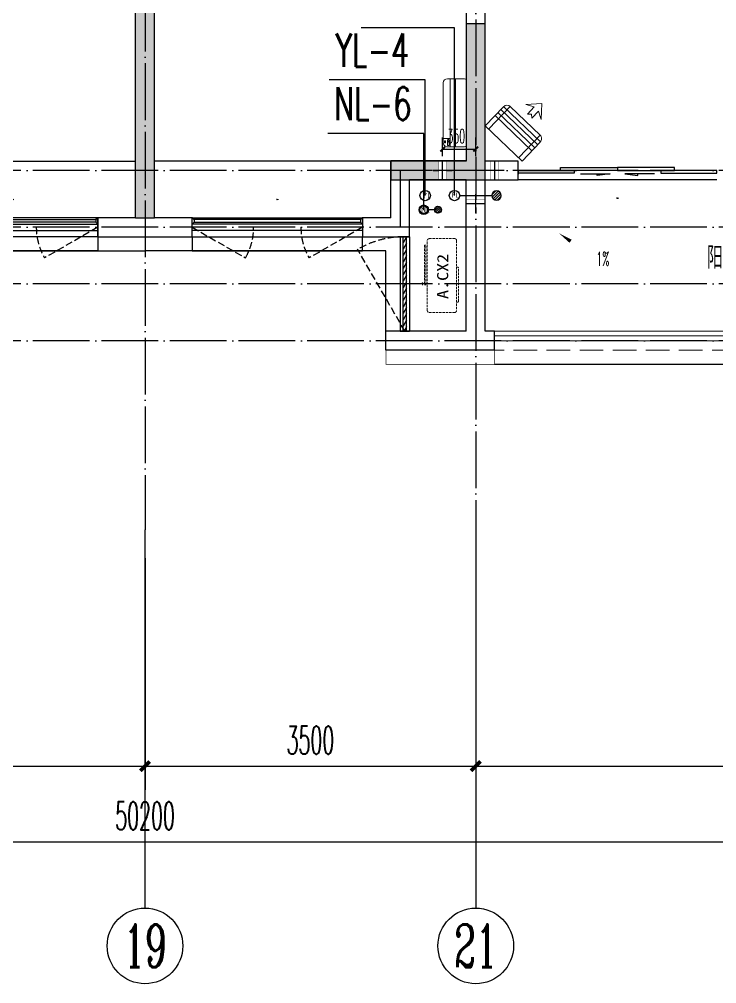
# Model space of a CAD drawing. Extents: x 27938 to 1507990, y 110129 to 923079.
# Drawn here: x 851586 to 858967, y 357024 to 367223 of the extents above; entities that cross this region are included whole.
import ezdxf
from ezdxf.enums import TextEntityAlignment as Align

# ---------------------------------------------------------------- set-up
doc = ezdxf.new("R2010")
doc.units = 0
doc.header["$LTSCALE"] = 1000
doc.header["$MEASUREMENT"] = 0
doc.linetypes.add('DASH', pattern=[0.35, 0.25, -0.1])
doc.linetypes.add('DOTE', pattern=[2.42, 2, -0.2, 0.02, -0.2])
for name, color, linetype in [('3-栏杆1', 135, 'Continuous'), ('3.5方案汇报，与郭总、侯月琴确定户型_t8$0$2020.03.04 -1安徽标准化洋房户型(UA）_t8_t8$0$看线', 154, 'Continuous'), ('AXIS', 3, 'Continuous'), ('AXIS_TEXT', 7, 'Continuous'), ('COLUMN', 9, 'Continuous'), ('DIM_凝结', 150, 'Continuous'), ('DIM_废水', 31, 'Continuous'), ('DIM_雨水', 4, 'Continuous'), ('DOTE', 1, 'Continuous'), ('EQUIP_地漏', 7, 'Continuous'), ('LVTRY', 6, 'Continuous'), ('PUB_HATCH', 8, 'Continuous'), ('PUB_TEXT', 4, 'Continuous'), ('VPIPE-凝结', 150, 'N'), ('VPIPE-废水', 31, 'Continuous'), ('VPIPE-雨水', 4, 'Y'), ('WALL', 9, 'Continuous'), ('WINDOW', 4, 'Continuous'), ('WINDOW_TEXT', 7, 'Continuous'), ('保温', 6, 'Continuous'), ('机电标识类', 1, 'Continuous'), ('看线', 251, 'Continuous')]:
    doc.layers.add(name, color=color, linetype=linetype)
for name, color, linetype, lineweight in [('平面-排水沟', 86, 'Continuous', 15), ('平面-栏杆', 135, 'Continuous', 15), ('平面-看线', 45, 'Continuous', 15), ('平面-空调室内机', 176, 'Continuous', 9), ('平面-空调预留孔', 173, 'Continuous', 15), ('空调', 76, 'Continuous', 13)]:
    doc.layers.add(name, color=color, linetype=linetype, lineweight=lineweight)
doc.styles.add('_TCH_AXIS', font='COMPLEX', dxfattribs={"bigfont": 'GBCBIG'})
doc.styles.add('_TCH_DIM', font='SIMPLEX.shx', dxfattribs={"width": 0.7, "bigfont": 'GBCBIG.shx'})
doc.styles.add('_TCH_DIM_T3', font='SIMPLEX.shx', dxfattribs={"width": 0.494118, "bigfont": 'GBCBIG.shx'})
doc.styles.add('_TCH_WINDOW', font='SIMPLEX.shx', dxfattribs={"width": 0.7, "height": 3.5, "bigfont": 'GBCBIG.shx'})
doc.styles.add('_TWT_SERIAL', font='SIMPLEX', dxfattribs={"width": 0.8, "height": 3.5, "bigfont": 'HZTXT'})
doc.styles.add('COMPLEX', font='COMPLEX')
doc.styles.get("Standard").update_dxf_attribs({"font": 'gbenor.shx', "bigfont": 'gbcbig.shx'})
doc.styles.add('黑体', font='simhei.ttf')
doc.linetypes.add('N', pattern='A,3,-0.2,["N",Standard,S=0.25,R=0,X=-0.1,Y=-0.115],-0.2', length=3.4)
doc.linetypes.add('Y', pattern='A,3,-0.2,["Y",Standard,S=0.25,R=0,X=-0.1,Y=-0.115],-0.2', length=3.4)
doc.dimstyles.new('_TCH_ARCH&&100', dxfattribs={"dimtxt": 297.5, "dimasz": 100, "dimexe": 250, "dimexo": 300, "dimgap": 126.25, "dimtad": 1, "dimdec": 0, "dimzin": 0, "dimdsep": 46, "dimtxsty": '_TCH_DIM_T3', "dimblk": 'ARCHTICK', "dimcen": 0.09, "dimclrt": 4, "dimazin": 2, "dimtfac": 1, "dimtdec": 0, "dimtix": 1, "dimtmove": 2, "dimatfit": 3, "dimfxl": 100, "dimtolj": 1, "dimtzin": 0, "dimarcsym": 0})
doc.dimstyles.new('_TCH_ARCH&&50', dxfattribs={"dimtxt": 148.75, "dimasz": 50, "dimexe": 125, "dimexo": 150, "dimgap": 63.125, "dimtad": 1, "dimdec": 0, "dimzin": 0, "dimdsep": 46, "dimtxsty": '_TCH_DIM_T3', "dimblk": 'ARCHTICK', "dimcen": 0.09, "dimclrt": 4, "dimazin": 2, "dimtfac": 1, "dimtdec": 0, "dimtix": 1, "dimtmove": 2, "dimatfit": 3, "dimfxl": 100, "dimtolj": 1, "dimtzin": 0, "dimarcsym": 0})
pattern_1 = [(45, (-445516.58, -596748.81), (0, 47.4157523), [100.584, -33.528]), (135, (-445492.87, -596725.102), (3e-15, 47.4157523), [100.584, -33.528])]

# ---------------------------------------------------------------- blocks, each defined once
blk = doc.blocks.new('GDGDGDSDA')
at = {"layer": 'DOTE', "color": 0, "linetype": 'DOTE', "ltscale": 0.3}
for p, q in [((444335, 376108), (444335, 359558)), ((447835, 367858), (447835, 359558)), ((471335, 363358), (417335, 363358)), ((447035, 363358), (447035, 362758)), ((471335, 362758), (417335, 362758)), ((471335, 362158), (417335, 362158)), ((471335, 361558), (417335, 361558))]:
    blk.add_line(p, q, dxfattribs=at)
blk = doc.blocks.new('GFDGFSDFGD')
at = {"layer": 'PUB_HATCH'}
blk.add_hatch(color=0, dxfattribs=at).paths.add_polyline_path([(448217, 365524), (449217, 365524), (449217, 367174), (449017, 367174), (449017, 365724), (448217, 365724)])
at = {"layer": 'COLUMN', "color": 0}
for p, q in [((449217, 367174), (449017, 367174)), ((449017, 367174), (449017, 365724)), ((449217, 365524), (449217, 367174)), ((449017, 365724), (448217, 365724)), ((448217, 365724), (448217, 365524)), ((448217, 365524), (449217, 365524))]:
    blk.add_line(p, q, dxfattribs=at)
blk = doc.blocks.new('dongkong')
blk.add_wipeout([(-603756, 210771), (-603756, 210571), (-603836, 210571), (-603836, 210771)])
at = {"layer": '机电标识类', "color": 250, "linetype": 'DASH', "ltscale": 400}
for p, q in [((-603796, 210771), (-603796, 210571)), ((-603896, 210671), (-603696, 210671))]:
    blk.add_line(p, q, dxfattribs=at)
at = {"layer": '空调', "color": 6, "linetype": 'DASH', "const_width": 2}
blk.add_lwpolyline([(-603756, 210771), (-603756, 210571), (-603836, 210571), (-603836, 210771)], close=True, dxfattribs=at)
blk = doc.blocks.new('A$C001338C2')
for p, q in [((845, 304), (55, 304)), ((109, 215), (109, 304)), ((0, 249), (0, 22)), ((900, 22), (900, 249)), ((22, 0), (878, 0))]:
    blk.add_line(p, q)
at = {"lineweight": 5}
for p, q in [((900, 215), (0, 215)), ((900, 143), (0, 143))]:
    blk.add_line(p, q, dxfattribs=at)
for points in [[(73, 275), (57, 275, -0.414214), (51, 281), (51, 283, -0.414214), (57, 289), (73, 289, -0.414214), (79, 283), (79, 281, -0.414214)], [(89, 226), (22, 226, -0.414214), (17, 232), (17, 243, -0.414214), (22, 249), (89, 249, -0.414214), (95, 243), (95, 232, -0.414214)]]:
    blk.add_lwpolyline(points, format="xyb", close=True)
for centre, radius, start, end in [((55, 249), 55, 90, 180), ((845, 249), 55, 360, 90), ((22, 22), 22, 180, 270), ((878, 22), 22, 270, 360)]:
    blk.add_arc(centre, radius, start, end)
blk = doc.blocks.new('$lvtry$00000171')
at = {"color": 0}
for p, q in [((-74, 11), (-11, 74)), ((-70, -27), (27, 70)), ((-53, -53), (53, 53)), ((-27, -70), (70, 27)), ((11, -74), (74, -11))]:
    blk.add_line(p, q, dxfattribs=at)
blk.add_circle((0, 0), 75, dxfattribs=at)
blk.add_point((0, 0), dxfattribs=at)
blk = doc.blocks.new('$TwtSys$00000141')
at = {"color": 1}
for p, q in [((-47, 4), (-5, 46)), ((-47, 4), (-5, 46)), ((-44, -18), (18, 44)), ((-44, -18), (18, 44)), ((-33, -33), (33, 33)), ((-33, -33), (33, 33)), ((-16, -44), (44, 16)), ((-16, -44), (44, 16)), ((6, -46), (46, -6)), ((6, -46), (46, -6))]:
    blk.add_line(p, q, dxfattribs=at)
blk.add_circle((0, 0), 47, dxfattribs=at)
blk.add_circle((0, 0), 47, dxfattribs=at)
blk = doc.blocks.new('A$C718F517F')
at = {"layer": '保温', "linetype": 'ByBlock', "ltscale": 10}
h = blk.add_hatch(dxfattribs=at)
h.set_pattern_fill('AR-HBONE', color=251, scale=55)
h.set_pattern_definition(pattern_1)
edge = h.paths.add_edge_path()
edge.add_line((200, 5100), (200, 7700))
edge.add_line((200, 7700), (0, 7700))
edge.add_line((0, 7700), (0, 5100))
edge.add_line((0, 5100), (200, 5100))
h = blk.add_hatch(dxfattribs=at)
h.set_pattern_fill('AR-HBONE', color=251, scale=55)
h.set_pattern_definition(pattern_1)
edge = h.paths.add_edge_path()
edge.add_line((900, 4900), (900, 5100))
edge.add_line((900, 5100), (-700, 5100))
edge.add_line((-700, 5100), (-700, 4900))
edge.add_line((-700, 4900), (900, 4900))
at = {"layer": '保温', "linetype": 'Continuous', "ltscale": 10}
h = blk.add_hatch(dxfattribs=at)
h.set_pattern_fill('HEX', color=251, scale=10, angle=90, style=0)
h.set_pattern_definition([(90, (-503782.47, -516048.461), (-16.49778, 1e-15), [9.525, -19.05]), (210, (-503782.47, -516048.461), (8.24889, -14.2874966), [9.525, -19.05]), (150, (-503782.47, -516038.936), (-8.24889, -14.2874966), [9.525, -19.05])])
h.paths.add_polyline_path([(0, 0), (200, 0), (200, 4900), (0, 4900)])
at = {"layer": '保温', "color": 251, "linetype": 'ByBlock', "ltscale": 10}
for p, q in [((0, 7700), (200, 7700)), ((0, 4900), (200, 4900)), ((0, 0), (200, 0))]:
    blk.add_line(p, q, dxfattribs=at)
blk = doc.blocks.new('dasdasf1sa2f31as32f')
for p, q in [((-116, 586), (43, 640)), ((83, 477), (43, 640)), ((-270, 524), (-428, 237)), ((-270, 524), (114, 314)), ((-23, 586), (-116, 586)), ((-23, 586), (-73, 493)), ((32, 555), (-18, 463)), ((83, 477), (32, 555)), ((-473, 260), (-339, 504)), ((93, 169), (-381, 428)), ((115, 208), (-359, 468)), ((135, 245), (-339, 505)), ((-31, 504), (-73, 493)), ((-18, 463), (-31, 504)), ((72, 132), (-401, 392)), ((114, 314), (-44, 26)), ((0, 0), (-473, 260)), ((134, 244), (0, 0))]:
    blk.add_line(p, q)
for centre, start, end in [((-294, 479), 61.2593, 151.2593), ((89, 269), 331.2593, 61.2593)]:
    blk.add_arc(centre, 51.3, start, end)
blk = doc.blocks.new('ferre')
at = {"layer": '平面-空调预留孔', "linetype": 'DASH', "ltscale": 0.1}
for p, q in [((93393, 115403), (93393, 115393)), ((93403, 115383), (93756, 115383)), ((93766, 115393), (93766, 115403))]:
    blk.add_line(p, q, dxfattribs=at)
blk.add_lwpolyline([(94046, 115403), (93306, 115403, -0.414214), (93286, 115423), (93286, 115693, -0.414214), (93306, 115713), (94046, 115713, -0.414214), (94066, 115693), (94066, 115423, -0.414214)], format="xyb", close=True, dxfattribs=at)
blk.add_lwpolyline([(93997, 115743), (93577, 115743), (93577, 115727), (93997, 115727)], close=True, dxfattribs=at)
for centre, start, end in [((93403, 115393), 180, 270), ((93756, 115393), 270, 0)]:
    blk.add_arc(centre, 10, start, end, dxfattribs=at)
at = {"layer": '平面-空调预留孔', "color": 251, "linetype": 'DASH', "ltscale": 0.1, "true_color": 0x636466, "style": '黑体', "width": 1.2}
blk.add_text('A.CX2', height=117, dxfattribs=at).set_placement((93428, 115492))
blk = doc.blocks.new('fergve')
at = {"layer": '平面-空调预留孔', "linetype": 'DASH', "ltscale": 0.1}
blk.add_blockref('ferre', (25670, -60416), dxfattribs=at)
blk = doc.blocks.new('GDGDRGDGDRGDR')
at = {"layer": '平面-空调室内机', "ltscale": 0.3, "rotation": 90}
blk.add_blockref('dongkong', (659787, 1046278), dxfattribs=at)
at = {"layer": '平面-空调预留孔'}
for name, p, rotation in [('dasdasf1sa2f31as32f', (449607, 442932), 344.9999999966897), ('fergve', (503901, 322375), 90)]:
    blk.add_blockref(name, p, dxfattribs=dict(at, rotation=rotation))
at = {"layer": '平面-空调室内机', "ltscale": 0.3, "rotation": 180}
blk.add_blockref('dongkong', (-154479, 653503), dxfattribs=at)
blk = doc.blocks.new('_ArchTick')
at = {"color": 0, "linetype": 'ByBlock', "const_width": 0.4}
blk.add_lwpolyline([(-0.5, -0.5), (0.5, 0.5)], dxfattribs=at)
blk = doc.blocks.new('*D1069')
at = {"layer": 'Defpoints', "color": 0}
for p in [(856417, 365849), (856066, 365624), (856417, 365624)]:
    blk.add_point(p, dxfattribs=at)
at = {"layer": '平面-空调预留孔', "color": 0, "lineweight": -2}
for p, q in [((856066, 365774), (856066, 365974)), ((856417, 365774), (856417, 365974)), ((856066, 365849), (856417, 365849))]:
    blk.add_line(p, q, dxfattribs=at)
at = {"layer": '平面-空调预留孔', "color": 0, "lineweight": -2, "xscale": 50, "yscale": 50, "zscale": 50, "rotation": 180}
blk.add_blockref('_ArchTick', (856066, 365849), dxfattribs=at)
at = {"layer": '平面-空调预留孔', "color": 0, "lineweight": -2, "xscale": 50, "yscale": 50, "zscale": 50}
blk.add_blockref('_ArchTick', (856417, 365849), dxfattribs=at)
at = {"layer": '平面-空调预留孔', "color": 4, "insert": (856210, 365986), "char_height": 148.8, "attachment_point": 5, "style": '_TCH_DIM_T3'}
blk.add_mtext('\\A1;350', dxfattribs=at)
blk = doc.blocks.new('*D1102')
at = {"layer": 'AXIS', "color": 0, "lineweight": -2}
for p, q in [((856417, 361524), (856417, 359074)), ((862217, 361524), (862217, 359074)), ((856417, 359324), (862217, 359324))]:
    blk.add_line(p, q, dxfattribs=at)
at = {"layer": 'Defpoints', "color": 0}
for p in [(856417, 361824), (862217, 361824), (862217, 359324)]:
    blk.add_point(p, dxfattribs=at)
at = {"layer": 'AXIS', "color": 0, "lineweight": -2, "xscale": 100, "yscale": 100, "zscale": 100, "rotation": 180}
blk.add_blockref('_ArchTick', (856417, 359324), dxfattribs=at)
at = {"layer": 'AXIS', "color": 0, "lineweight": -2, "xscale": 100, "yscale": 100, "zscale": 100}
blk.add_blockref('_ArchTick', (862217, 359324), dxfattribs=at)
at = {"layer": 'AXIS', "color": 4, "insert": (859317, 359599), "char_height": 297.5, "attachment_point": 5, "style": '_TCH_DIM_T3'}
blk.add_mtext('\\A1;5800', dxfattribs=at)
blk = doc.blocks.new('*D1103')
at = {"layer": 'AXIS', "color": 0, "lineweight": -2}
for p, q in [((852917, 361524), (852917, 359074)), ((856417, 361524), (856417, 359074)), ((852917, 359324), (856417, 359324))]:
    blk.add_line(p, q, dxfattribs=at)
at = {"layer": 'Defpoints', "color": 0}
for p in [(852917, 361824), (856417, 361824), (856417, 359324)]:
    blk.add_point(p, dxfattribs=at)
at = {"layer": 'AXIS', "color": 0, "lineweight": -2, "xscale": 100, "yscale": 100, "zscale": 100, "rotation": 180}
blk.add_blockref('_ArchTick', (852917, 359324), dxfattribs=at)
at = {"layer": 'AXIS', "color": 0, "lineweight": -2, "xscale": 100, "yscale": 100, "zscale": 100}
blk.add_blockref('_ArchTick', (856417, 359324), dxfattribs=at)
at = {"layer": 'AXIS', "color": 4, "insert": (854667, 359599), "char_height": 297.5, "attachment_point": 5, "style": '_TCH_DIM_T3'}
blk.add_mtext('\\A1;3500', dxfattribs=at)
blk = doc.blocks.new('*D1110')
at = {"layer": 'AXIS', "color": 0, "lineweight": -2}
for p, q in [((849417, 361524), (849417, 359074)), ((852917, 361524), (852917, 359074)), ((849417, 359324), (852917, 359324))]:
    blk.add_line(p, q, dxfattribs=at)
at = {"layer": 'Defpoints', "color": 0}
for p in [(849417, 361824), (852917, 361824), (852917, 359324)]:
    blk.add_point(p, dxfattribs=at)
at = {"layer": 'AXIS', "color": 0, "lineweight": -2, "xscale": 100, "yscale": 100, "zscale": 100, "rotation": 180}
blk.add_blockref('_ArchTick', (849417, 359324), dxfattribs=at)
at = {"layer": 'AXIS', "color": 0, "lineweight": -2, "xscale": 100, "yscale": 100, "zscale": 100}
blk.add_blockref('_ArchTick', (852917, 359324), dxfattribs=at)
at = {"layer": 'AXIS', "color": 4, "insert": (851167, 359599), "char_height": 297.5, "attachment_point": 5, "style": '_TCH_DIM_T3'}
blk.add_mtext('\\A1;3500', dxfattribs=at)
blk = doc.blocks.new('*D1111')
at = {"layer": 'AXIS', "color": 0, "lineweight": -2}
for p, q in [((827817, 361524), (827817, 358274)), ((878017, 361524), (878017, 358274)), ((827817, 358524), (878017, 358524))]:
    blk.add_line(p, q, dxfattribs=at)
at = {"layer": 'Defpoints', "color": 0}
for p in [(827817, 361824), (878017, 361824), (878017, 358524)]:
    blk.add_point(p, dxfattribs=at)
at = {"layer": 'AXIS', "color": 0, "lineweight": -2, "xscale": 100, "yscale": 100, "zscale": 100, "rotation": 180}
blk.add_blockref('_ArchTick', (827817, 358524), dxfattribs=at)
at = {"layer": 'AXIS', "color": 0, "lineweight": -2, "xscale": 100, "yscale": 100, "zscale": 100}
blk.add_blockref('_ArchTick', (878017, 358524), dxfattribs=at)
at = {"layer": 'AXIS', "color": 4, "insert": (852917, 358799), "char_height": 297.5, "attachment_point": 5, "style": '_TCH_DIM_T3'}
blk.add_mtext('\\A1;50200', dxfattribs=at)
blk = doc.blocks.new('_AXISO')
at = {"color": 0}
blk.add_circle((0, 0), 0.5, dxfattribs=at)
at = {"layer": 'AXIS_TEXT', "color": 0, "style": 'COMPLEX', "width": 1.041667}
blk.add_attdef('A', text='', height=0.56, dxfattribs=at).set_placement((-0.25, -0.28), (0.25, -0.28), align=Align.FIT)
blk = doc.blocks.new('$WINLIB2D$00000001')
at = {"color": 0}
for points in [[(-0.5, 0.5), (-0.5, -0.5)], [(-0.5, 0.5), (0.5, 0.5)], [(0.5, -0.5), (0.5, 0.5)], [(0.5, 0.1667), (-0.5, 0.1667)], [(0.5, -0.1667), (-0.5, -0.1667)], [(-0.5, -0.5), (0.5, -0.5)]]:
    blk.add_lwpolyline(points, dxfattribs=at)
blk = doc.blocks.new('$DorLib2D$00000138')
at = {"color": 0, "linetype": 'Continuous'}
for p, q in [((-0.2875, 0), (-0.2875, 0.1538)), ((-0.2875, 0.1538), (0, 0.1538)), ((0, 0.1538), (0, 0)), ((0.2875, 0.1538), (0, 0.1538)), ((0.2875, 0), (0.2875, 0.1538)), ((-0.5, -0.1399), (-0.5, 0)), ((-0.5, 0), (-0.2188, 0)), ((0, 0), (-0.2875, 0)), ((-0.2188, 0), (-0.2188, -0.1399)), ((0, 0), (0.2875, 0)), ((0.2188, 0), (0.2188, -0.1399)), ((0.5, 0), (0.2188, 0)), ((0.5, 0), (0.5, -0.1946)), ((0.5, -0.1399), (0.5, 0)), ((-0.2188, -0.1399), (-0.5, -0.1399)), ((0.2188, -0.1399), (0.5, -0.1399)), ((-0.1857, -0.186), (-0.037, -0.186)), ((-0.037, -0.186), (-0.1019, -0.2583)), ((-0.1019, -0.2583), (-0.1019, -0.186)), ((0.1857, -0.186), (0.037, -0.186)), ((0.037, -0.186), (0.1019, -0.2583)), ((0.1019, -0.2583), (0.1019, -0.186))]:
    blk.add_line(p, q, dxfattribs=at)
blk = doc.blocks.new('$WINLIB2D$00000039')
at = {"color": 0}
for points in [[(-0.5, 0.5), (-0.5, -0.5)], [(0.5, 0.5), (-0.5, 0.5)], [(0.5, -0.5), (0.5, 0.5)], [(-0.5, 0.167), (0.5, 0.167)], [(-0.384, -0.167), (-0.448, 0.167)], [(-0.316, -0.167), (-0.38, 0.167)], [(-0.248, -0.167), (-0.312, 0.167)], [(-0.18, -0.167), (-0.244, 0.167)], [(-0.112, -0.167), (-0.176, 0.167)], [(-0.044, -0.167), (-0.108, 0.167)], [(0.024, -0.167), (-0.04, 0.167)], [(0.092, -0.167), (0.028, 0.167)], [(0.16, -0.167), (0.096, 0.167)], [(0.228, -0.167), (0.164, 0.167)], [(0.296, -0.167), (0.232, 0.167)], [(0.364, -0.167), (0.3, 0.167)], [(0.432, -0.167), (0.368, 0.167)], [(0.5, -0.167), (0.436, 0.167)], [(-0.452, -0.167), (-0.5, 0.084)], [(-0.5, -0.167), (0.5, -0.167)], [(0.5, -0.5), (-0.5, -0.5)]]:
    blk.add_lwpolyline(points, dxfattribs=at)

msp = doc.modelspace()

# ---------------------------------------------------------------- linework, layer by layer
at = {"color": 8, "const_width": 8}
msp.add_lwpolyline([(855466.6, 363723.7), (855466.6, 363573.7), (856616.6, 363573.7), (856616.6, 363723.7)], dxfattribs=at)
at = {"layer": '3-栏杆1', "color": 8}
for p, q in [((852396.3, 365105.9), (852416.6, 365123.7)), ((852416.6, 365123.7), (852396.3, 365105.9)), ((853436.8, 365105.9), (853416.6, 365123.7)), ((853416.6, 365123.7), (853436.8, 365105.9)), ((855196.3, 365105.9), (855216.6, 365123.7)), ((855216.6, 365123.7), (855196.3, 365105.9)), ((850636.8, 365105.9), (852396.3, 365105.9)), ((852396.3, 365076.6), (850636.8, 365076.6)), ((852396.3, 365105.9), (852396.3, 365076.7)), ((852416.6, 365056.8), (852396.3, 365076.7)), ((853416.6, 365056.8), (853436.8, 365076.7)), ((855196.3, 365105.9), (853436.8, 365105.9)), ((853436.8, 365105.9), (853436.8, 365076.7)), ((853436.8, 365076.6), (855196.3, 365076.6)), ((855196.3, 365105.9), (855196.3, 365076.7)), ((855196.3, 365076.7), (855216.6, 365056.8)), ((855216.6, 365056.8), (855196.3, 365076.7))]:
    msp.add_line(p, q, dxfattribs=at)
at = {"layer": '3.5方案汇报，与郭总、侯月琴确定户型_t8$0$2020.03.04 -1安徽标准化洋房户型(UA）_t8_t8$0$看线', "color": 8, "ltscale": 10}
for p, q in [((850316.6, 365723.7), (852816.6, 365723.7)), ((855516.6, 365723.7), (853016.6, 365723.7))]:
    msp.add_line(p, q, dxfattribs=at)
at = {"layer": 'AXIS', "color": 8}
for p, q in [((852916.6, 361823.7), (852916.6, 357823.7)), ((856416.6, 361823.7), (856416.6, 357823.7))]:
    msp.add_line(p, q, dxfattribs=at)
at = {"layer": 'DIM_废水'}
msp.add_line((856191.6, 367131.3), (855203.8, 367131.3), dxfattribs=at)
at = {"layer": 'DIM_雨水'}
msp.add_line((855881.6, 366581.3), (854865.1, 366581.3), dxfattribs=at)
at = {"layer": 'VPIPE-凝结', "color": 8, "ltscale": 0.1}
msp.add_line((856246.6, 365358.7), (856586.6, 365358.7), dxfattribs=at)
msp.add_lwpolyline([(855979, 365208.7), (855906.6, 365208.7)], dxfattribs=at)
at = {"layer": 'VPIPE-凝结', "color": 8}
msp.add_circle((855866.6, 365208.7), 40, dxfattribs=at)
at = {"layer": 'VPIPE-废水', "color": 8}
msp.add_circle((856191.6, 365358.7), 55, dxfattribs=at)
at = {"layer": 'VPIPE-雨水', "color": 8}
msp.add_circle((855881.6, 365358.7), 55, dxfattribs=at)
at = {"layer": 'WALL', "color": 8}
for p, q in [((856416.6, 363723.7), (855466.6, 363723.7)), ((856616.6, 363723.7), (856416.6, 363723.7))]:
    msp.add_line(p, q, dxfattribs=at)
at = {"layer": 'WINDOW', "color": 8, "linetype": 'DASH', "ltscale": 0.3}
for points in [[(852416.6, 365023.7), (851853.4, 364699.1, -0.1314846), (851766.6, 365023.7)], [(853416.6, 365023.7), (853979.7, 364699.1, 0.1314846), (854066.6, 365023.7)], [(855216.6, 365023.7), (854653.4, 364699.1, -0.1314846), (854566.6, 365023.7)], [(855666.6, 363923.7), (855166.6, 364789.8, -0.1316525), (855666.6, 364923.7)]]:
    msp.add_lwpolyline(points, format="xyb", dxfattribs=at)
at = {"layer": '平面-栏杆', "color": 8}
for points in [[(861266.6, 363873.7), (856616.6, 363873.7)], [(861266.6, 363823.7), (856616.6, 363823.7)]]:
    msp.add_lwpolyline(points, dxfattribs=at)
at = {"layer": '平面-看线', "color": 8}
msp.add_lwpolyline([(861266.6, 363923.7), (856616.6, 363923.7)], dxfattribs=at)
at = {"layer": '平面-看线', "color": 8, "linetype": 'DASH'}
msp.add_lwpolyline([(861266.6, 363723.7), (856616.6, 363723.7)], dxfattribs=at)
at = {"layer": '看线', "color": 8, "ltscale": 0.5}
for points in [[(852416.6, 364923.7), (852416.6, 364773.7), (850616.6, 364773.7), (850616.6, 364923.7)], [(853416.6, 364923.7), (853416.6, 364773.7), (855216.6, 364773.7), (855216.6, 364923.7)], [(850366.6, 363923.7), (850366.6, 364773.7), (852916.6, 364773.7)], [(855466.6, 363923.7), (855466.6, 364773.7), (852916.6, 364773.7)], [(856616.6, 363573.7), (861266.6, 363573.7)]]:
    msp.add_lwpolyline(points, dxfattribs=at)

# ---------------------------------------------------------------- block references
at = {"color": 8}
for name, p in [('GFDGFSDFGD', (407300, 0)), ('A$C718F517F', (852816.6, 365123.7))]:
    msp.add_blockref(name, p, dxfattribs=at)
at = {"layer": 'AXIS', "color": 8}
ref = msp.add_blockref('_AXISO', (852916.6, 357423.7), dxfattribs=dict(at, xscale=800, yscale=800, zscale=800))
ref.add_attrib('A', '19', dxfattribs={"layer": 'AXIS_TEXT', "color": 8, "ltscale": 0.5, "height": 452.55, "style": '_TCH_AXIS', "width": 0.724138}).set_placement((852690.3, 357197.4), (853142.8, 357197.4), align=Align.FIT)
ref = msp.add_blockref('_AXISO', (856416.6, 357423.7), dxfattribs=dict(at, xscale=800, yscale=800, zscale=800))
ref.add_attrib('A', '21', dxfattribs={"layer": 'AXIS_TEXT', "color": 8, "ltscale": 0.5, "height": 452.55, "style": '_TCH_AXIS', "width": 0.724138}).set_placement((856190.3, 357197.4), (856642.8, 357197.4), align=Align.FIT)
at = {"layer": 'DOTE', "color": 169}
msp.add_blockref('GDGDGDSDA', (408581.8, 2265.4), dxfattribs=at)
at = {"layer": 'EQUIP_地漏', "color": 8, "xscale": -0.8, "yscale": -0.8, "zscale": 0.8, "rotation": 180}
msp.add_blockref('$TwtSys$00000141', (856016.6, 365208.7), dxfattribs=at)
at = {"layer": 'LVTRY', "color": 8, "xscale": -0.6666666667107825, "yscale": 0.6666666667107825, "rotation": 90.00000000602213}
msp.add_blockref('$lvtry$00000171', (856636.6, 365358.7), dxfattribs=at)
at = {"layer": '平面-空调预留孔', "color": 8, "xscale": 0.800000000046565, "yscale": 0.800000000046565, "zscale": 0.800000000046565, "rotation": 90.00000023343017}
msp.add_blockref('A$C001338C2', (856316.5, 365873.7), dxfattribs=at)

# ---------------------------------------------------------------- texts
at = {"layer": 'DIM_雨水', "color": 7, "style": '_TWT_SERIAL', "width": 0.64}
msp.add_text('YL-4', height=350, dxfattribs=at).set_placement((854935.1, 366721.3))

# ---------------------------------------------------------------- dimensions: what is measured, and where the dimension line sits
at = {"layer": 'AXIS', "color": 8}
for p1, p2, distance, picture, middle in [((827816.6, 361823.7), (878016.6, 361823.7), -3300, '*D1111', (852916.6, 358798.7)), ((849416.6, 361823.7), (852916.6, 361823.7), -2500, '*D1110', (851166.6, 359598.7)), ((852916.6, 361823.7), (856416.6, 361823.7), -2500, '*D1103', (854666.6, 359598.7)), ((856416.6, 361823.7), (862216.6, 361823.7), -2500, '*D1102', (859316.6, 359598.7))]:
    dim = msp.add_aligned_dim(p1=p1, p2=p2, distance=distance, dimstyle='_TCH_ARCH&&100', dxfattribs=at)
    dim.commit()
    dim.dimension.update_dxf_attribs({"geometry": picture, "text_midpoint": middle})

# ---------------------------------------------------------------- next in the draw order: block references
at = {"layer": '平面-空调室内机', "color": 8, "ltscale": 0.3, "xscale": -1, "rotation": 180}
msp.add_blockref('dongkong', (1459862.5, 576294.5), dxfattribs=at)

# ---------------------------------------------------------------- next in the draw order: block references
at = {"layer": '平面-空调室内机', "color": 8, "ltscale": 0.3, "rotation": 180}
msp.add_blockref('dongkong', (252270.4, 576294.5), dxfattribs=at)

# ---------------------------------------------------------------- next in the draw order: block references
at = {"color": 8}
msp.add_blockref('GDGDRGDGDRGDR', (407300, -77208.4), dxfattribs=at)

# ---------------------------------------------------------------- next in the draw order: linework, layer by layer
at = {"layer": 'DIM_凝结'}
for p, q in [((855866.6, 366015.2), (854850.1, 366015.2)), ((855866.6, 365208.7), (855866.6, 366015.2))]:
    msp.add_line(p, q, dxfattribs=at)
at = {"layer": 'DIM_废水'}
msp.add_line((856191.6, 365358.7), (856191.6, 367131.3), dxfattribs=at)
at = {"layer": 'DIM_雨水'}
msp.add_line((855881.6, 365358.7), (855881.6, 366581.3), dxfattribs=at)
at = {"layer": 'VPIPE-凝结'}
msp.add_circle((855866.6, 365208.7), 50, dxfattribs=at)
at = {"layer": 'VPIPE-废水'}
msp.add_circle((856191.6, 365358.7), 55, dxfattribs=at)
at = {"layer": 'VPIPE-雨水'}
msp.add_circle((855881.6, 365358.7), 55, dxfattribs=at)
at = {"layer": 'WALL', "color": 8}
for p, q in [((852816.6, 365123.7), (852816.6, 370023.7)), ((853016.6, 365123.7), (853016.6, 370023.7)), ((856316.6, 369023.7), (856316.6, 365723.7)), ((856516.6, 365723.7), (856516.6, 369023.7)), ((856316.6, 365723.7), (855516.6, 365723.7)), ((855516.6, 365123.7), (855516.6, 365723.7)), ((856866.6, 365723.7), (856516.6, 365723.7)), ((856866.6, 365523.7), (856866.6, 365723.7)), ((856316.6, 365523.7), (855716.6, 365523.7)), ((855716.6, 364923.7), (855716.6, 365523.7)), ((856316.6, 363923.7), (856316.6, 365523.7)), ((856516.6, 365523.7), (856866.6, 365523.7)), ((856516.6, 363923.7), (856516.6, 365523.7)), ((852816.6, 365123.7), (852416.6, 365123.7)), ((852416.6, 365123.7), (852416.6, 364923.7)), ((853416.6, 365123.7), (853016.6, 365123.7)), ((853416.6, 364923.7), (853416.6, 365123.7)), ((855516.6, 365123.7), (855216.6, 365123.7)), ((855216.6, 365123.7), (855216.6, 364923.7)), ((852416.6, 364923.7), (852916.6, 364923.7)), ((852916.6, 364923.7), (853416.6, 364923.7)), ((855216.6, 364923.7), (855716.6, 364923.7)), ((856316.6, 363923.7), (855466.6, 363923.7)), ((855466.6, 363723.7), (855466.6, 363923.7)), ((856616.6, 363923.7), (856516.6, 363923.7)), ((856616.6, 363723.7), (856616.6, 363923.7))]:
    msp.add_line(p, q, dxfattribs=at)
at = {"layer": 'WINDOW', "color": 8}
msp.add_line((858966.6, 365523.7), (856866.6, 365523.7), dxfattribs=at)
at = {"layer": '平面-排水沟', "color": 8}
msp.add_lwpolyline([(857651.8, 364716.6, 0, 0, 0), (857296.8, 364960.4, 0, 40, 0), (857420.4, 364875.5, 0, 0, 0)], format="xyseb", dxfattribs=at)

# ---------------------------------------------------------------- next in the draw order: block references
at = {"layer": 'WINDOW', "color": 8}
ref = msp.add_blockref('$DorLib2D$00000138', (857916.6, 365623.7), dxfattribs=dict(at, xscale=2100, yscale=-200, zscale=2100, rotation=179.9999999989443))
ref.add_attrib('A', 'TLM2123', (857907.5, 365328.2), dxfattribs={"layer": 'WINDOW_TEXT', "color": 8, "ltscale": 0.5, "height": 5.95, "rotation": 360, "style": '_TCH_WINDOW', "width": 0.494118})
ref = msp.add_blockref('$WINLIB2D$00000001', (851516.6, 365023.7), dxfattribs=dict(at, xscale=1800, yscale=200, zscale=1800, rotation=179.9999999950641))
ref.add_attrib('A', 'TC1817', (851509.2, 365313.2), dxfattribs={"layer": 'WINDOW_TEXT', "color": 8, "ltscale": 0.5, "height": 5.95, "rotation": 360, "style": '_TCH_WINDOW', "width": 0.494118})
ref = msp.add_blockref('$WINLIB2D$00000001', (854316.6, 365023.7), dxfattribs=dict(at, xscale=1800, yscale=-200, zscale=1800, rotation=4.935878894074151e-09))
ref.add_attrib('A', 'TC1817', (854309.2, 365313.2), dxfattribs={"layer": 'WINDOW_TEXT', "color": 8, "ltscale": 0.5, "height": 5.95, "rotation": 0, "style": '_TCH_WINDOW', "width": 0.494118})
ref = msp.add_blockref('$WINLIB2D$00000039', (855666.6, 364423.7), dxfattribs=dict(at, xscale=-1000, yscale=-100, zscale=-1000, rotation=270))
ref.add_attrib('A', 'BYC1022b', (855856.1, 364413.2), dxfattribs={"layer": 'WINDOW_TEXT', "color": 8, "ltscale": 0.5, "height": 5.95, "rotation": 90, "style": '_TCH_WINDOW', "width": 0.494118})

# ---------------------------------------------------------------- next in the draw order: texts
at = {"layer": 'DIM_凝结', "color": 7, "style": '_TWT_SERIAL', "width": 0.64}
msp.add_text('NL-6', height=350, dxfattribs=at).set_placement((854920.1, 366155.2))
at = {"layer": 'PUB_TEXT', "color": 8}
for s, height, p in [('YL', 56, (855851.2, 365330.7)), ('FL', 56, (856161.5, 365334.9)), ('NL', 56, (855838.6, 365180.7)), ('阳台', 236.31, (858861.5, 364583))]:
    msp.add_text(s, height=height, dxfattribs=at).set_placement(p)
at = {"layer": '平面-排水沟', "color": 7, "style": '_TCH_DIM', "width": 0.494118}
msp.add_text('1%', height=148.75, dxfattribs=at).set_placement((857693.1, 364613.9))

# ---------------------------------------------------------------- next in the draw order: dimensions: what is measured, and where the dimension line sits
at = {"layer": '平面-空调预留孔', "color": 8}
dim = msp.add_linear_dim(base=(856416.6, 365848.6), p1=(856066.4, 365623.8), p2=(856416.6, 365623.8), angle=0, dimstyle='_TCH_ARCH&&50', dxfattribs=at)
dim.commit()
dim.dimension.update_dxf_attribs({"geometry": '*D1069', "text_midpoint": (856210, 365986.1), "dimtype": 129})

doc.saveas('drawing.dxf')
